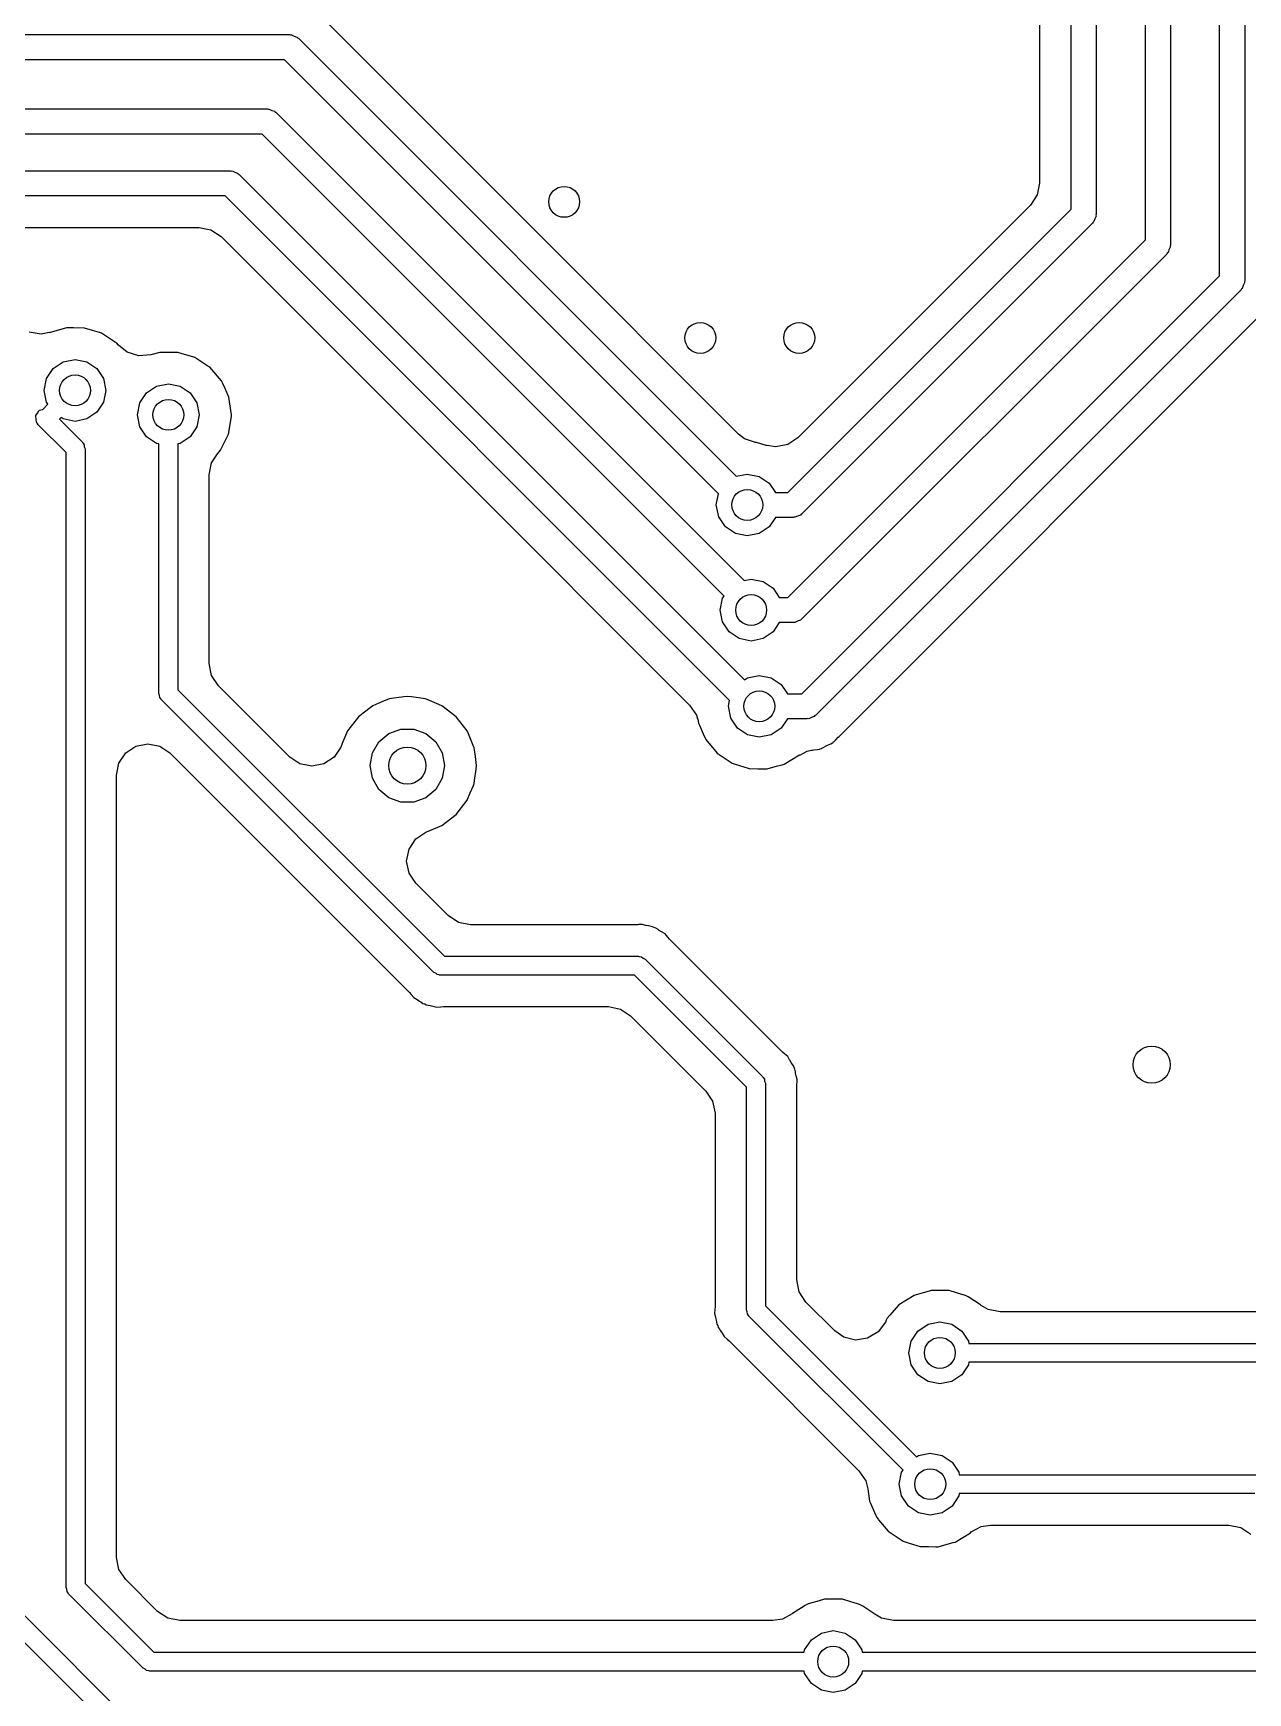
# Model space of a CAD drawing. Extents: x 0.99 to 4.24, y -7.27 to -4.02.
# Drawn here: x 2.13 to 2.517, y -6.599 to -6.07 of the extents above; entities that cross this region are included whole.
import ezdxf

# ---------------------------------------------------------------- set-up
doc = ezdxf.new("R2010")
doc.units = 0
doc.header["$MEASUREMENT"] = 0
doc.layers.add('BLACK', color=7, linetype='CONTINUOUS')

msp = doc.modelspace()

# ---------------------------------------------------------------- linework, layer by layer
at = {"layer": 'BLACK', "linetype": 'CONTINUOUS'}
for p, q in [((2.45055, -5.64616), (2.45055, -6.11802)), ((2.46057, -6.1263), (2.46057, -5.64567)), ((2.46857, -5.64733), (2.46857, -6.12795)), ((2.48419, -6.13614), (2.48419, -5.65748)), ((2.49219, -5.65914), (2.49219, -6.1378)), ((2.50781, -6.14756), (2.50781, -5.68215)), ((2.51581, -5.68215), (2.51581, -6.14921)), ((2.29009, -6.13326), (2.223, -6.06617)), ((1.74409, -6.0708), (2.21181, -6.0708)), ((2.21181, -6.0708), (2.21212, -6.0709)), ((2.21212, -6.0709), (2.21244, -6.07085)), ((2.21244, -6.07085), (2.21327, -6.07128)), ((2.21327, -6.07128), (2.21416, -6.07157)), ((2.21416, -6.07157), (2.21435, -6.07183)), ((2.21435, -6.07183), (2.21464, -6.07197)), ((2.21464, -6.07197), (2.35399, -6.21132)), ((2.21015, -6.0788), (1.74575, -6.0788)), ((2.34833, -6.21698), (2.21015, -6.0788)), ((1.75197, -6.09443), (2.20472, -6.09443)), ((2.20472, -6.09443), (2.20503, -6.09452)), ((2.20503, -6.09452), (2.20535, -6.09447)), ((2.20535, -6.09447), (2.20618, -6.0949)), ((2.20618, -6.0949), (2.20708, -6.09519)), ((2.20708, -6.09519), (2.20727, -6.09545)), ((2.20727, -6.09545), (2.20755, -6.0956)), ((2.20755, -6.0956), (2.35649, -6.24454)), ((2.20307, -6.10243), (1.75363, -6.10243)), ((2.35011, -6.24947), (2.20307, -6.10243)), ((1.76387, -6.11411), (2.19291, -6.11411)), ((2.19291, -6.11411), (2.19322, -6.11421)), ((2.19322, -6.11421), (2.19354, -6.11416)), ((2.19354, -6.11416), (2.19437, -6.11458)), ((2.19437, -6.11458), (2.19526, -6.11487)), ((2.19526, -6.11487), (2.19545, -6.11514)), ((2.19545, -6.11514), (2.19574, -6.11528)), ((2.19574, -6.11528), (2.35657, -6.27611)), ((2.45055, -6.11802), (2.44979, -6.12183)), ((2.19126, -6.12211), (1.76553, -6.12211)), ((2.35184, -6.28269), (2.19126, -6.12211)), ((2.37039, -6.21647), (2.46057, -6.1263)), ((2.44763, -6.12506), (2.37359, -6.1991)), ((2.44979, -6.12183), (2.44763, -6.12506)), ((1.7738, -6.13213), (2.18298, -6.13213)), ((2.18298, -6.13213), (2.18679, -6.13289)), ((2.4674, -6.13078), (2.37488, -6.2233)), ((2.46754, -6.13049), (2.4674, -6.13078)), ((2.4678, -6.1303), (2.46754, -6.13049)), ((2.46809, -6.12941), (2.4678, -6.1303)), ((2.46852, -6.12858), (2.46809, -6.12941)), ((2.46857, -6.12795), (2.46847, -6.12826)), ((2.46847, -6.12826), (2.46852, -6.12858)), ((2.18679, -6.13289), (2.19002, -6.13505)), ((2.19002, -6.13505), (2.2647, -6.20972)), ((2.35473, -6.1979), (2.29009, -6.13326)), ((2.37039, -6.24994), (2.48419, -6.13614)), ((2.49102, -6.14062), (2.37488, -6.25677)), ((2.49116, -6.14034), (2.49102, -6.14062)), ((2.49143, -6.14015), (2.49116, -6.14034)), ((2.49171, -6.13926), (2.49143, -6.14015)), ((2.49214, -6.13842), (2.49171, -6.13926)), ((2.49219, -6.1378), (2.49209, -6.1381)), ((2.49209, -6.1381), (2.49214, -6.13842)), ((2.37481, -6.28056), (2.50781, -6.14756)), ((2.51464, -6.15204), (2.3793, -6.28738)), ((2.51479, -6.15175), (2.51464, -6.15204)), ((2.51505, -6.15156), (2.51479, -6.15175)), ((2.51534, -6.15067), (2.51505, -6.15156)), ((2.51576, -6.14984), (2.51534, -6.15067)), ((2.51581, -6.14921), (2.51571, -6.14952)), ((2.51571, -6.14952), (2.51576, -6.14984)), ((2.38673, -6.29412), (2.52044, -6.16041)), ((2.13279, -6.16613), (2.12896, -6.16548)), ((2.13529, -6.16556), (2.13279, -6.16613)), ((2.13533, -6.16571), (2.13529, -6.16556)), ((2.1408, -6.16415), (2.13533, -6.16571)), ((2.14151, -6.16415), (2.1408, -6.16415)), ((2.14302, -6.16416), (2.14151, -6.16415)), ((2.14649, -6.16418), (2.14302, -6.16416)), ((2.14909, -6.16496), (2.14649, -6.16418)), ((2.15126, -6.16561), (2.14909, -6.16496)), ((2.15194, -6.16581), (2.15126, -6.16561)), ((2.15126, -6.16561), (2.15126, -6.16561)), ((2.15254, -6.1662), (2.15194, -6.16581)), ((2.15612, -6.16852), (2.15254, -6.1662)), ((2.15672, -6.16891), (2.15612, -6.16852)), ((2.15612, -6.16852), (2.15612, -6.16852)), ((2.15732, -6.1696), (2.15672, -6.16891)), ((2.13976, -6.17493), (2.14353, -6.17418)), ((2.14353, -6.17418), (2.14729, -6.17493)), ((2.15737, -6.16966), (2.15732, -6.1696)), ((2.16008, -6.17187), (2.15737, -6.16966)), ((2.16378, -6.17305), (2.16008, -6.17187)), ((2.16765, -6.17274), (2.16378, -6.17305)), ((2.1705, -6.17192), (2.16765, -6.17274)), ((2.17121, -6.17192), (2.1705, -6.17192)), ((2.17273, -6.17193), (2.17121, -6.17192)), ((2.17619, -6.17195), (2.17273, -6.17193)), ((2.17833, -6.17259), (2.17619, -6.17195)), ((2.18097, -6.17338), (2.17833, -6.17259)), ((2.18165, -6.17358), (2.18097, -6.17338)), ((2.18097, -6.17338), (2.18097, -6.17338)), ((2.18224, -6.17397), (2.18165, -6.17358)), ((2.18582, -6.17629), (2.18224, -6.17397)), ((2.13443, -6.18026), (2.13657, -6.17707)), ((2.13657, -6.17707), (2.13976, -6.17493)), ((2.14729, -6.17493), (2.15049, -6.17707)), ((2.15049, -6.17707), (2.15262, -6.18026)), ((2.18642, -6.17668), (2.18582, -6.17629)), ((2.18582, -6.17629), (2.18582, -6.17629)), ((2.19013, -6.18099), (2.18642, -6.17668)), ((2.13368, -6.18403), (2.13443, -6.18026)), ((2.13443, -6.18779), (2.13368, -6.18403)), ((2.15262, -6.18026), (2.15337, -6.18403)), ((2.15337, -6.18403), (2.15262, -6.18779)), ((2.16414, -6.18803), (2.16627, -6.18484)), ((2.16627, -6.18484), (2.16946, -6.18271)), ((2.16946, -6.18271), (2.17323, -6.18196)), ((2.17323, -6.18196), (2.17699, -6.18271)), ((2.17699, -6.18271), (2.18019, -6.18484)), ((2.18019, -6.18484), (2.18232, -6.18803)), ((2.19043, -6.18163), (2.19013, -6.18099)), ((2.19043, -6.18164), (2.19043, -6.18163)), ((2.19116, -6.18324), (2.19043, -6.18164)), ((2.19249, -6.18617), (2.19116, -6.18324)), ((2.13223, -6.19036), (2.1331, -6.19013)), ((2.1331, -6.19013), (2.13323, -6.19008)), ((2.13323, -6.19008), (2.13487, -6.18844)), ((2.13487, -6.18844), (2.13443, -6.18779)), ((2.15262, -6.18779), (2.15049, -6.19099)), ((2.16339, -6.1918), (2.16414, -6.18803)), ((2.18232, -6.18803), (2.18307, -6.1918)), ((2.19329, -6.1918), (2.19249, -6.18617)), ((2.131, -6.1923), (2.13107, -6.19218)), ((2.13116, -6.19319), (2.131, -6.1923)), ((2.13106, -6.19204), (2.13157, -6.1913)), ((2.13107, -6.19218), (2.13106, -6.19204)), ((2.13123, -6.19409), (2.13116, -6.19319)), ((2.13134, -6.19424), (2.13123, -6.19409)), ((2.13136, -6.19432), (2.13134, -6.19424)), ((2.13146, -6.1944), (2.13136, -6.19432)), ((2.13183, -6.19494), (2.13146, -6.1944)), ((2.13157, -6.1913), (2.13203, -6.19052)), ((2.1407, -6.20381), (2.13183, -6.19494)), ((2.13203, -6.19052), (2.13215, -6.19047)), ((2.13215, -6.19047), (2.13223, -6.19036)), ((2.13911, -6.19269), (2.13859, -6.19321)), ((2.13859, -6.19321), (2.14582, -6.20044)), ((2.13976, -6.19312), (2.13911, -6.19269)), ((2.14353, -6.19387), (2.13976, -6.19312)), ((2.14729, -6.19312), (2.14353, -6.19387)), ((2.15049, -6.19099), (2.14729, -6.19312)), ((2.16414, -6.19557), (2.16339, -6.1918)), ((2.18307, -6.1918), (2.18232, -6.19557)), ((2.19234, -6.1979), (2.19329, -6.19229)), ((2.19329, -6.19229), (2.19329, -6.1918)), ((2.14582, -6.20044), (2.14593, -6.2006)), ((2.14593, -6.2006), (2.146, -6.20064)), ((2.146, -6.20064), (2.14604, -6.20076)), ((2.14604, -6.20076), (2.14642, -6.2013)), ((2.16627, -6.19876), (2.16414, -6.19557)), ((2.16946, -6.20089), (2.16627, -6.19876)), ((2.18019, -6.19876), (2.17699, -6.20089)), ((2.18232, -6.19557), (2.18019, -6.19876)), ((2.19017, -6.20238), (2.19204, -6.19854)), ((2.19204, -6.19854), (2.19234, -6.1979)), ((2.35665, -6.19939), (2.35473, -6.1979)), ((2.36007, -6.20062), (2.35665, -6.19939)), ((2.36045, -6.20063), (2.36007, -6.20062)), ((2.36349, -6.20154), (2.36045, -6.20063)), ((2.37359, -6.1991), (2.37036, -6.20126)), ((2.1407, -6.56496), (2.1407, -6.20381)), ((2.14642, -6.2013), (2.14648, -6.20195)), ((2.14648, -6.20195), (2.1467, -6.20257)), ((2.1467, -6.20257), (2.1467, -6.56372)), ((2.17023, -6.20105), (2.16946, -6.20089)), ((2.17023, -6.28051), (2.17023, -6.20105)), ((2.17699, -6.20089), (2.17623, -6.20105)), ((2.17623, -6.20105), (2.17623, -6.27927)), ((2.18701, -6.20704), (2.18882, -6.20417)), ((2.18882, -6.20417), (2.18939, -6.20355)), ((2.18939, -6.20355), (2.18986, -6.20302)), ((2.18986, -6.20302), (2.19017, -6.20238)), ((2.19017, -6.20238), (2.19017, -6.20238)), ((2.3637, -6.2016), (2.36349, -6.20154)), ((2.36655, -6.20202), (2.3637, -6.2016)), ((2.37036, -6.20126), (2.36655, -6.20202)), ((2.18625, -6.21085), (2.18701, -6.20704)), ((2.18625, -6.27099), (2.18625, -6.21085)), ((2.2647, -6.20972), (2.33914, -6.28417)), ((2.35399, -6.21132), (2.35748, -6.21063)), ((2.35748, -6.21063), (2.36125, -6.21138)), ((2.36125, -6.21138), (2.36444, -6.21351)), ((2.36444, -6.21351), (2.36642, -6.21647)), ((2.36642, -6.21647), (2.37039, -6.21647)), ((2.34764, -6.22047), (2.34833, -6.21698)), ((2.34839, -6.22424), (2.34764, -6.22047)), ((2.35052, -6.22743), (2.34839, -6.22424)), ((2.36642, -6.22447), (2.36444, -6.22743)), ((2.37205, -6.22447), (2.36642, -6.22447)), ((2.37235, -6.22437), (2.37205, -6.22447)), ((2.37267, -6.22442), (2.37235, -6.22437)), ((2.37351, -6.224), (2.37267, -6.22442)), ((2.3744, -6.22371), (2.37351, -6.224)), ((2.37459, -6.22345), (2.3744, -6.22371)), ((2.37488, -6.2233), (2.37459, -6.22345)), ((2.35371, -6.22957), (2.35052, -6.22743)), ((2.35748, -6.23031), (2.35371, -6.22957)), ((2.36125, -6.22957), (2.35748, -6.23031)), ((2.36444, -6.22743), (2.36125, -6.22957)), ((2.35649, -6.24454), (2.35873, -6.24409)), ((2.35873, -6.24409), (2.3625, -6.24484)), ((2.3625, -6.24484), (2.36569, -6.24698)), ((2.36569, -6.24698), (2.36767, -6.24994)), ((2.34889, -6.25394), (2.34964, -6.25017)), ((2.34964, -6.25017), (2.35011, -6.24947)), ((2.36767, -6.24994), (2.37039, -6.24994)), ((2.34964, -6.2577), (2.34889, -6.25394)), ((2.35177, -6.2609), (2.34964, -6.2577)), ((2.36767, -6.25794), (2.36569, -6.2609)), ((2.37205, -6.25794), (2.36767, -6.25794)), ((2.37235, -6.25784), (2.37205, -6.25794)), ((2.37267, -6.25789), (2.37235, -6.25784)), ((2.37351, -6.25746), (2.37267, -6.25789)), ((2.3744, -6.25717), (2.37351, -6.25746)), ((2.37459, -6.25691), (2.3744, -6.25717)), ((2.37488, -6.25677), (2.37459, -6.25691)), ((2.35496, -6.26303), (2.35177, -6.2609)), ((2.35873, -6.26378), (2.35496, -6.26303)), ((2.3625, -6.26303), (2.35873, -6.26378)), ((2.36569, -6.2609), (2.3625, -6.26303)), ((2.18701, -6.2748), (2.18625, -6.27099)), ((2.35754, -6.27546), (2.36131, -6.27471)), ((2.36131, -6.27471), (2.36508, -6.27546)), ((2.17623, -6.27927), (2.26109, -6.36413)), ((2.18917, -6.27804), (2.18701, -6.2748)), ((2.21188, -6.30075), (2.18917, -6.27804)), ((2.35657, -6.27611), (2.35754, -6.27546)), ((2.36508, -6.27546), (2.36827, -6.2776)), ((2.36827, -6.2776), (2.37025, -6.28056)), ((2.17045, -6.28113), (2.17023, -6.28051)), ((2.17051, -6.28178), (2.17045, -6.28113)), ((2.17089, -6.28232), (2.17051, -6.28178)), ((2.17093, -6.28244), (2.17089, -6.28232)), ((2.171, -6.28248), (2.17093, -6.28244)), ((2.17111, -6.28263), (2.171, -6.28248)), ((2.25772, -6.36925), (2.17111, -6.28263)), ((2.23829, -6.28436), (2.23482, -6.28703)), ((2.24115, -6.28318), (2.23829, -6.28436)), ((2.243, -6.28241), (2.24115, -6.28318)), ((2.2436, -6.28216), (2.243, -6.28241)), ((2.243, -6.28241), (2.243, -6.28241)), ((2.24425, -6.28208), (2.2436, -6.28216)), ((2.24813, -6.28157), (2.24425, -6.28208)), ((2.24425, -6.28208), (2.24425, -6.28208)), ((2.2493, -6.28141), (2.24813, -6.28157)), ((2.25058, -6.28158), (2.2493, -6.28141)), ((2.25435, -6.28208), (2.25058, -6.28158)), ((2.255, -6.28216), (2.25435, -6.28208)), ((2.25435, -6.28208), (2.25435, -6.28208)), ((2.2556, -6.28241), (2.255, -6.28216)), ((2.25859, -6.28365), (2.2556, -6.28241)), ((2.2556, -6.28241), (2.2556, -6.28241)), ((2.26031, -6.28436), (2.25859, -6.28365)), ((2.26487, -6.28786), (2.26031, -6.28436)), ((2.33914, -6.28417), (2.3413, -6.2874)), ((2.35147, -6.28456), (2.35184, -6.28269)), ((2.35222, -6.28832), (2.35147, -6.28456)), ((2.37025, -6.28056), (2.37481, -6.28056)), ((2.23373, -6.28786), (2.23023, -6.29242)), ((2.23455, -6.28724), (2.23373, -6.28786)), ((2.23482, -6.28703), (2.23455, -6.28724)), ((2.26837, -6.29242), (2.26487, -6.28786)), ((2.3413, -6.2874), (2.34162, -6.28859)), ((2.34162, -6.28859), (2.3417, -6.28857)), ((2.3417, -6.28857), (2.34189, -6.28925)), ((2.34189, -6.28925), (2.34198, -6.28995)), ((2.34198, -6.28995), (2.34227, -6.2906)), ((2.34227, -6.2906), (2.34227, -6.2906)), ((2.34227, -6.2906), (2.34347, -6.29333)), ((2.35435, -6.29152), (2.35222, -6.28832)), ((2.37025, -6.28856), (2.36827, -6.29152)), ((2.37647, -6.28856), (2.37025, -6.28856)), ((2.37677, -6.28846), (2.37647, -6.28856)), ((2.37709, -6.28851), (2.37677, -6.28846)), ((2.37793, -6.28808), (2.37709, -6.28851)), ((2.37882, -6.28779), (2.37793, -6.28808)), ((2.37901, -6.28753), (2.37882, -6.28779)), ((2.3793, -6.28738), (2.37901, -6.28753)), ((2.2288, -6.29588), (2.22812, -6.29752)), ((2.23023, -6.29242), (2.2288, -6.29588)), ((2.2382, -6.29939), (2.24025, -6.29584)), ((2.24025, -6.29584), (2.24339, -6.2932)), ((2.24339, -6.2932), (2.24725, -6.2918)), ((2.24725, -6.2918), (2.25135, -6.2918)), ((2.25135, -6.2918), (2.25521, -6.2932)), ((2.25521, -6.2932), (2.25835, -6.29584)), ((2.25835, -6.29584), (2.2604, -6.29939)), ((2.26874, -6.29333), (2.26837, -6.29242)), ((2.27029, -6.29707), (2.26874, -6.29333)), ((2.34347, -6.29333), (2.34427, -6.29516)), ((2.34427, -6.29516), (2.34793, -6.29951)), ((2.35754, -6.29365), (2.35435, -6.29152)), ((2.36131, -6.2944), (2.35754, -6.29365)), ((2.36508, -6.29365), (2.36131, -6.2944)), ((2.36827, -6.29152), (2.36508, -6.29365)), ((2.38493, -6.29592), (2.38518, -6.29579)), ((2.38518, -6.29579), (2.38567, -6.29525)), ((2.38567, -6.29525), (2.38646, -6.2944)), ((2.38567, -6.29525), (2.38567, -6.29525)), ((2.38646, -6.2944), (2.38673, -6.29412)), ((2.15748, -6.30265), (2.15964, -6.29942)), ((2.15964, -6.29942), (2.16287, -6.29726)), ((2.16287, -6.29726), (2.16668, -6.2965)), ((2.16668, -6.2965), (2.17049, -6.29726)), ((2.17049, -6.29726), (2.17372, -6.29942)), ((2.17372, -6.29942), (2.24993, -6.37562)), ((2.21511, -6.30291), (2.21188, -6.30075)), ((2.22596, -6.30075), (2.22273, -6.30291)), ((2.22812, -6.29752), (2.22596, -6.30075)), ((2.23749, -6.30343), (2.2382, -6.29939)), ((2.2604, -6.29939), (2.26111, -6.30343)), ((2.27057, -6.29773), (2.27029, -6.29707)), ((2.27065, -6.29838), (2.27057, -6.29773)), ((2.27094, -6.30058), (2.27065, -6.29838)), ((2.27065, -6.29838), (2.27065, -6.29838)), ((2.27132, -6.30343), (2.27094, -6.30058)), ((2.34793, -6.29951), (2.35267, -6.30267)), ((2.36928, -6.30297), (2.37413, -6.3)), ((2.37413, -6.3), (2.3742, -6.30012)), ((2.3742, -6.30012), (2.37653, -6.29885)), ((2.37653, -6.29885), (2.37785, -6.29854)), ((2.37785, -6.29854), (2.37821, -6.29848)), ((2.37821, -6.29848), (2.37868, -6.29841)), ((2.37868, -6.29841), (2.37987, -6.29827)), ((2.37987, -6.29827), (2.38043, -6.29821)), ((2.37987, -6.29827), (2.37987, -6.29827)), ((2.38043, -6.29821), (2.38074, -6.29806)), ((2.38074, -6.29806), (2.38107, -6.298)), ((2.38107, -6.298), (2.38263, -6.29716)), ((2.38263, -6.29716), (2.38305, -6.29695)), ((2.38305, -6.29695), (2.38408, -6.29646)), ((2.38408, -6.29646), (2.38464, -6.29618)), ((2.38464, -6.29618), (2.3848, -6.29605)), ((2.3848, -6.29605), (2.38493, -6.29592)), ((2.15672, -6.30646), (2.15748, -6.30265)), ((2.15672, -6.55544), (2.15672, -6.30646)), ((2.21892, -6.30366), (2.21511, -6.30291)), ((2.22273, -6.30291), (2.21892, -6.30366)), ((2.2382, -6.30747), (2.23749, -6.30343)), ((2.26111, -6.30343), (2.2604, -6.30747)), ((2.27069, -6.30822), (2.27116, -6.30461)), ((2.27116, -6.30461), (2.27132, -6.30343)), ((2.35267, -6.30267), (2.35335, -6.30288)), ((2.35335, -6.30288), (2.35335, -6.30288)), ((2.35335, -6.30288), (2.35497, -6.30339)), ((2.35497, -6.30339), (2.3581, -6.30436)), ((2.3581, -6.30436), (2.3608, -6.30441)), ((2.3608, -6.30441), (2.36308, -6.30446)), ((2.36308, -6.30446), (2.36308, -6.30446)), ((2.36308, -6.30446), (2.36379, -6.30447)), ((2.36379, -6.30447), (2.36714, -6.30355)), ((2.36714, -6.30355), (2.36859, -6.30316)), ((2.36859, -6.30316), (2.36928, -6.30297)), ((2.36859, -6.30316), (2.36859, -6.30316)), ((2.24025, -6.31103), (2.2382, -6.30747)), ((2.24339, -6.31366), (2.24025, -6.31103)), ((2.25835, -6.31103), (2.25521, -6.31366)), ((2.2604, -6.30747), (2.25835, -6.31103)), ((2.26933, -6.31212), (2.27032, -6.30974)), ((2.27032, -6.30974), (2.27057, -6.30913)), ((2.27032, -6.30974), (2.27032, -6.30974)), ((2.27057, -6.30913), (2.27069, -6.30822)), ((2.24725, -6.31506), (2.24339, -6.31366)), ((2.25135, -6.31506), (2.24725, -6.31506)), ((2.25521, -6.31366), (2.25135, -6.31506)), ((2.26487, -6.319), (2.26837, -6.31444)), ((2.26837, -6.31444), (2.26933, -6.31212)), ((2.26031, -6.3225), (2.26487, -6.319)), ((2.24983, -6.33), (2.25199, -6.32677)), ((2.25199, -6.32677), (2.25522, -6.32461)), ((2.25522, -6.32461), (2.26031, -6.3225)), ((2.24907, -6.33381), (2.24983, -6.33)), ((2.24983, -6.33763), (2.24907, -6.33381)), ((2.25199, -6.34086), (2.24983, -6.33763)), ((2.26232, -6.35119), (2.25199, -6.34086)), ((2.26555, -6.35335), (2.26232, -6.35119)), ((2.26936, -6.35411), (2.26555, -6.35335)), ((2.32399, -6.35396), (2.32289, -6.35405)), ((2.32524, -6.35429), (2.32399, -6.35396)), ((2.32183, -6.35411), (2.26936, -6.35411)), ((2.3227, -6.35407), (2.32183, -6.35411)), ((2.32289, -6.35405), (2.3227, -6.35407)), ((2.32608, -6.35448), (2.32524, -6.35429)), ((2.32736, -6.3547), (2.32608, -6.35448)), ((2.32786, -6.35499), (2.32736, -6.3547)), ((2.32842, -6.35514), (2.32786, -6.35499)), ((2.32914, -6.35564), (2.32842, -6.35514)), ((2.32948, -6.35589), (2.32914, -6.35564)), ((2.32914, -6.35564), (2.32914, -6.35564)), ((2.33021, -6.35635), (2.32948, -6.35589)), ((2.33133, -6.357), (2.33021, -6.35635)), ((2.33216, -6.35799), (2.33133, -6.357)), ((2.33275, -6.35863), (2.33216, -6.35799)), ((2.36873, -6.39461), (2.33275, -6.35863)), ((2.26109, -6.36413), (2.32283, -6.36413)), ((2.32283, -6.36413), (2.32302, -6.36416)), ((2.32302, -6.36416), (2.3231, -6.36414)), ((2.3231, -6.36414), (2.32322, -6.36419)), ((2.32322, -6.36419), (2.32386, -6.36431)), ((2.32386, -6.36431), (2.32436, -6.36473)), ((2.25831, -6.36952), (2.25772, -6.36925)), ((2.25882, -6.36995), (2.25831, -6.36952)), ((2.32436, -6.36473), (2.32496, -6.365)), ((2.32496, -6.365), (2.36236, -6.40241)), ((2.25946, -6.37006), (2.25882, -6.36995)), ((2.25958, -6.37011), (2.25946, -6.37006)), ((2.25966, -6.37009), (2.25958, -6.37011)), ((2.25984, -6.37013), (2.25966, -6.37009)), ((2.32159, -6.37013), (2.25984, -6.37013)), ((2.35724, -6.40577), (2.32159, -6.37013)), ((2.24993, -6.37562), (2.25051, -6.37626)), ((2.25051, -6.37626), (2.25134, -6.37725)), ((2.25134, -6.37725), (2.25246, -6.3779)), ((2.25246, -6.3779), (2.2532, -6.37837)), ((2.2532, -6.37837), (2.25354, -6.37861)), ((2.25354, -6.37861), (2.25354, -6.37861)), ((2.25354, -6.37861), (2.25426, -6.37911)), ((2.25426, -6.37911), (2.25482, -6.37926)), ((2.25482, -6.37926), (2.25532, -6.37955)), ((2.25532, -6.37955), (2.25659, -6.37977)), ((2.25659, -6.37977), (2.25744, -6.37996)), ((2.25744, -6.37996), (2.25869, -6.3803)), ((2.25869, -6.3803), (2.25998, -6.38018)), ((2.25998, -6.38018), (2.26085, -6.38015)), ((2.26085, -6.38015), (2.31332, -6.38015)), ((2.31332, -6.38015), (2.31713, -6.3809)), ((2.31713, -6.3809), (2.32036, -6.38306)), ((2.32036, -6.38306), (2.3443, -6.407)), ((2.36937, -6.3952), (2.36873, -6.39461)), ((2.37036, -6.39603), (2.36937, -6.3952)), ((2.37097, -6.39709), (2.37036, -6.39603)), ((2.37101, -6.39715), (2.37097, -6.39709)), ((2.37148, -6.39788), (2.37101, -6.39715)), ((2.37172, -6.39823), (2.37148, -6.39788)), ((2.37222, -6.39894), (2.37172, -6.39823)), ((2.37172, -6.39823), (2.37172, -6.39823)), ((2.37237, -6.3995), (2.37222, -6.39894)), ((2.37266, -6.40001), (2.37237, -6.3995)), ((2.37281, -6.40086), (2.37266, -6.40001)), ((2.37288, -6.40128), (2.37281, -6.40086)), ((2.37307, -6.40213), (2.37288, -6.40128)), ((2.35724, -6.47664), (2.35724, -6.40577)), ((2.36236, -6.40241), (2.36246, -6.40256)), ((2.36246, -6.40256), (2.36253, -6.4026)), ((2.36253, -6.4026), (2.36258, -6.40272)), ((2.36258, -6.40272), (2.36296, -6.40326)), ((2.36296, -6.40326), (2.36301, -6.40391)), ((2.36301, -6.40391), (2.36324, -6.40453)), ((2.36324, -6.40453), (2.36324, -6.47539)), ((2.37341, -6.40338), (2.37307, -6.40213)), ((2.37326, -6.40553), (2.37329, -6.40466)), ((2.37326, -6.46712), (2.37326, -6.40553)), ((2.37329, -6.40466), (2.37333, -6.40424)), ((2.37333, -6.40424), (2.37341, -6.40338)), ((2.3443, -6.407), (2.34646, -6.41023)), ((2.34646, -6.41023), (2.34722, -6.41405)), ((2.34722, -6.41405), (2.34722, -6.47563)), ((2.37401, -6.47093), (2.37326, -6.46712)), ((2.36324, -6.47539), (2.4113, -6.52346)), ((2.37617, -6.47416), (2.37401, -6.47093)), ((2.38538, -6.48336), (2.37617, -6.47416)), ((2.40578, -6.47506), (2.40503, -6.47591)), ((2.41059, -6.47203), (2.40578, -6.47506)), ((2.41127, -6.47183), (2.41059, -6.47203)), ((2.41538, -6.47066), (2.41127, -6.47183)), ((2.41127, -6.47183), (2.41127, -6.47183)), ((2.41606, -6.47046), (2.41538, -6.47066)), ((2.41538, -6.47066), (2.41538, -6.47066)), ((2.41677, -6.47047), (2.41606, -6.47046)), ((2.41828, -6.47048), (2.41677, -6.47047)), ((2.42175, -6.4705), (2.41828, -6.47048)), ((2.42411, -6.4712), (2.42175, -6.4705)), ((2.42652, -6.47193), (2.42411, -6.4712)), ((2.4272, -6.47213), (2.42652, -6.47193)), ((2.42652, -6.47193), (2.42652, -6.47193)), ((2.42779, -6.47251), (2.4272, -6.47213)), ((2.43138, -6.47484), (2.42779, -6.47251)), ((2.43172, -6.47506), (2.43138, -6.47484)), ((2.43138, -6.47484), (2.43138, -6.47484)), ((2.43197, -6.47522), (2.43172, -6.47506)), ((2.43198, -6.47522), (2.43197, -6.47522)), ((2.43415, -6.47657), (2.43198, -6.47522)), ((2.34718, -6.4765), (2.34707, -6.47779)), ((2.34707, -6.47779), (2.34737, -6.4789)), ((2.34722, -6.47563), (2.34718, -6.4765)), ((2.34737, -6.4789), (2.3474, -6.47904)), ((2.3474, -6.47904), (2.34759, -6.47988)), ((2.34759, -6.47988), (2.34781, -6.48116)), ((2.35746, -6.47725), (2.35724, -6.47664)), ((2.35752, -6.4779), (2.35746, -6.47725)), ((2.35789, -6.47844), (2.35752, -6.4779)), ((2.35794, -6.47856), (2.35789, -6.47844)), ((2.35801, -6.4786), (2.35794, -6.47856)), ((2.35811, -6.47876), (2.35801, -6.4786)), ((2.40706, -6.5277), (2.35811, -6.47876)), ((2.40144, -6.48055), (2.39913, -6.48368)), ((2.40171, -6.47997), (2.40144, -6.48055)), ((2.40201, -6.47933), (2.40171, -6.47997)), ((2.40171, -6.47997), (2.40171, -6.47997)), ((2.40285, -6.47837), (2.40201, -6.47933)), ((2.40503, -6.47591), (2.40285, -6.47837)), ((2.41502, -6.48125), (2.41878, -6.4805)), ((2.41878, -6.4805), (2.42255, -6.48125)), ((2.43796, -6.47732), (2.43415, -6.47657)), ((2.5277, -6.47732), (2.43796, -6.47732)), ((2.34781, -6.48116), (2.3481, -6.48166)), ((2.3481, -6.48166), (2.34825, -6.48222)), ((2.34825, -6.48222), (2.34875, -6.48294)), ((2.34875, -6.48294), (2.34875, -6.48294)), ((2.34875, -6.48294), (2.349, -6.48328)), ((2.349, -6.48328), (2.34946, -6.48401)), ((2.34946, -6.48401), (2.35011, -6.48513)), ((2.35011, -6.48513), (2.35105, -6.48593)), ((2.35105, -6.48593), (2.3511, -6.48596)), ((2.3511, -6.48596), (2.35174, -6.48655)), ((2.38819, -6.48534), (2.38538, -6.48336)), ((2.39196, -6.48627), (2.38819, -6.48534)), ((2.3958, -6.48569), (2.39196, -6.48627)), ((2.39913, -6.48368), (2.3958, -6.48569)), ((2.40969, -6.48658), (2.41182, -6.48338)), ((2.41182, -6.48338), (2.41502, -6.48125)), ((2.42255, -6.48125), (2.42574, -6.48338)), ((2.42574, -6.48338), (2.42788, -6.48658)), ((2.35174, -6.48655), (2.39305, -6.52786)), ((2.40894, -6.49034), (2.40969, -6.48658)), ((2.40969, -6.49411), (2.40894, -6.49034)), ((2.42788, -6.48658), (2.42803, -6.48734)), ((2.42803, -6.48734), (2.53597, -6.48734)), ((2.41182, -6.4973), (2.40969, -6.49411)), ((2.42788, -6.49411), (2.42574, -6.4973)), ((2.42803, -6.49334), (2.42788, -6.49411)), ((2.53721, -6.49334), (2.42803, -6.49334)), ((2.41502, -6.49944), (2.41182, -6.4973)), ((2.41878, -6.50019), (2.41502, -6.49944)), ((2.42255, -6.49944), (2.41878, -6.50019)), ((2.42574, -6.4973), (2.42255, -6.49944)), ((2.41195, -6.52302), (2.41572, -6.52227)), ((2.41572, -6.52227), (2.41948, -6.52302)), ((2.39305, -6.52786), (2.39521, -6.53109)), ((2.40662, -6.52835), (2.40706, -6.5277)), ((2.4113, -6.52346), (2.41195, -6.52302)), ((2.41948, -6.52302), (2.42268, -6.52516)), ((2.42268, -6.52516), (2.42481, -6.52835)), ((2.39521, -6.53109), (2.39588, -6.53361)), ((2.40588, -6.53212), (2.40662, -6.52835)), ((2.40662, -6.53588), (2.40588, -6.53212)), ((2.42481, -6.52835), (2.42496, -6.52912)), ((2.42496, -6.52912), (2.52031, -6.52912)), ((2.39588, -6.53361), (2.39639, -6.53751)), ((2.39639, -6.53751), (2.39668, -6.53816)), ((2.39668, -6.53816), (2.39668, -6.53816)), ((2.39668, -6.53816), (2.39799, -6.54114)), ((2.40876, -6.53908), (2.40662, -6.53588)), ((2.42481, -6.53588), (2.42268, -6.53908)), ((2.42496, -6.53512), (2.42481, -6.53588)), ((2.51906, -6.53512), (2.42496, -6.53512)), ((2.39799, -6.54114), (2.39868, -6.54272)), ((2.39868, -6.54272), (2.39914, -6.54326)), ((2.39914, -6.54326), (2.39914, -6.54326)), ((2.39914, -6.54326), (2.39929, -6.54345)), ((2.39929, -6.54345), (2.40234, -6.54708)), ((2.41195, -6.54121), (2.40876, -6.53908)), ((2.41572, -6.54196), (2.41195, -6.54121)), ((2.41948, -6.54121), (2.41572, -6.54196)), ((2.42268, -6.53908), (2.41948, -6.54121)), ((2.40234, -6.54708), (2.40708, -6.55023)), ((2.42369, -6.55053), (2.42854, -6.54756)), ((2.42854, -6.54756), (2.42876, -6.54731)), ((2.42876, -6.54731), (2.43194, -6.54558)), ((2.43194, -6.54558), (2.43489, -6.54514)), ((2.43489, -6.54514), (2.51076, -6.54514)), ((2.51076, -6.54514), (2.51457, -6.54589)), ((2.51457, -6.54589), (2.5178, -6.54805)), ((2.40708, -6.55023), (2.40776, -6.55044)), ((2.40776, -6.55044), (2.40776, -6.55044)), ((2.40776, -6.55044), (2.40907, -6.55085)), ((2.40907, -6.55085), (2.41251, -6.55193)), ((2.41251, -6.55193), (2.41521, -6.55197)), ((2.41521, -6.55197), (2.41749, -6.55202)), ((2.41749, -6.55202), (2.41749, -6.55202)), ((2.41749, -6.55202), (2.4182, -6.55203)), ((2.4182, -6.55203), (2.42185, -6.55103)), ((2.42185, -6.55103), (2.423, -6.55072)), ((2.423, -6.55072), (2.42369, -6.55053)), ((2.423, -6.55072), (2.423, -6.55072)), ((2.15748, -6.55925), (2.15672, -6.55544)), ((2.15964, -6.56249), (2.15748, -6.55925)), ((2.14092, -6.56558), (2.1407, -6.56496)), ((2.1467, -6.56372), (2.16857, -6.58558)), ((2.1698, -6.57265), (2.15964, -6.56249)), ((2.14098, -6.56623), (2.14092, -6.56558)), ((2.14136, -6.56677), (2.14098, -6.56623)), ((2.1414, -6.56689), (2.14136, -6.56677)), ((2.14147, -6.56693), (2.1414, -6.56689)), ((2.14158, -6.56708), (2.14147, -6.56693)), ((2.1652, -6.5907), (2.14158, -6.56708)), ((2.37665, -6.57027), (2.37595, -6.57071)), ((2.37733, -6.57007), (2.37665, -6.57027)), ((2.38036, -6.56921), (2.37733, -6.57007)), ((2.37733, -6.57007), (2.37733, -6.57007)), ((2.38212, -6.5687), (2.38036, -6.56921)), ((2.38283, -6.56871), (2.38212, -6.5687)), ((2.38434, -6.56872), (2.38283, -6.56871)), ((2.38781, -6.56874), (2.38434, -6.56872)), ((2.39042, -6.56952), (2.38781, -6.56874)), ((2.39258, -6.57016), (2.39042, -6.56952)), ((2.39326, -6.57037), (2.39258, -6.57016)), ((2.39258, -6.57016), (2.39258, -6.57016)), ((2.39422, -6.57099), (2.39326, -6.57037)), ((2.1593, -6.61433), (2.11993, -6.57496)), ((2.12505, -6.57159), (2.16266, -6.6092)), ((2.17303, -6.5748), (2.1698, -6.57265)), ((2.17684, -6.57556), (2.17303, -6.5748)), ((2.36567, -6.57556), (2.17684, -6.57556)), ((2.36873, -6.57508), (2.36567, -6.57556)), ((2.37175, -6.57339), (2.36873, -6.57508)), ((2.37184, -6.5733), (2.37175, -6.57339)), ((2.37278, -6.57271), (2.37184, -6.5733)), ((2.37595, -6.57071), (2.37278, -6.57271)), ((2.39744, -6.57308), (2.39422, -6.57099)), ((2.39778, -6.57329), (2.39744, -6.57308)), ((2.39744, -6.57308), (2.39744, -6.57308)), ((2.39803, -6.57346), (2.39778, -6.57329)), ((2.39804, -6.57346), (2.39803, -6.57346)), ((2.40021, -6.5748), (2.39804, -6.57346)), ((2.40402, -6.57556), (2.40021, -6.5748)), ((2.52852, -6.57556), (2.40402, -6.57556)), ((2.37788, -6.58162), (2.38108, -6.57949)), ((2.38108, -6.57949), (2.38484, -6.57874)), ((2.38484, -6.57874), (2.38861, -6.57949)), ((2.38861, -6.57949), (2.3918, -6.58162)), ((2.16857, -6.58558), (2.3756, -6.58558)), ((2.3756, -6.58558), (2.37575, -6.58482)), ((2.37575, -6.58482), (2.37788, -6.58162)), ((2.3918, -6.58162), (2.39394, -6.58482)), ((2.39394, -6.58482), (2.39409, -6.58558)), ((2.39409, -6.58558), (2.52953, -6.58558)), ((2.1658, -6.59098), (2.1652, -6.5907)), ((2.1663, -6.5914), (2.1658, -6.59098)), ((2.16694, -6.59152), (2.1663, -6.5914)), ((2.16706, -6.59157), (2.16694, -6.59152)), ((2.16714, -6.59155), (2.16706, -6.59157)), ((2.16732, -6.59158), (2.16714, -6.59155)), ((2.3756, -6.59158), (2.16732, -6.59158)), ((2.37575, -6.59235), (2.3756, -6.59158)), ((2.39409, -6.59158), (2.39394, -6.59235)), ((2.52828, -6.59158), (2.39409, -6.59158)), ((2.37788, -6.59554), (2.37575, -6.59235)), ((2.38108, -6.59768), (2.37788, -6.59554)), ((2.3918, -6.59554), (2.38861, -6.59768)), ((2.39394, -6.59235), (2.3918, -6.59554)), ((2.38484, -6.59843), (2.38108, -6.59768)), ((2.38861, -6.59768), (2.38484, -6.59843))]:
    msp.add_line(p, q, dxfattribs=at)
at = {"layer": 'BLACK'}
for centre, radius in [((2.29921, -6.12402), 0.00492), ((2.34252, -6.16732), 0.00492), ((2.37402, -6.16732), 0.00492), ((2.14353, -6.18403), 0.00492), ((2.17323, -6.1918), 0.00492), ((2.35748, -6.22047), 0.00492), ((2.35873, -6.25394), 0.00492), ((2.36131, -6.28456), 0.00492), ((2.2493, -6.30343), 0.00591), ((2.48622, -6.39862), 0.00591), ((2.41878, -6.49034), 0.00492), ((2.41572, -6.53212), 0.00492), ((2.38484, -6.58858), 0.00492)]:
    msp.add_circle(centre, radius, dxfattribs=at)

doc.saveas('drawing.dxf')
